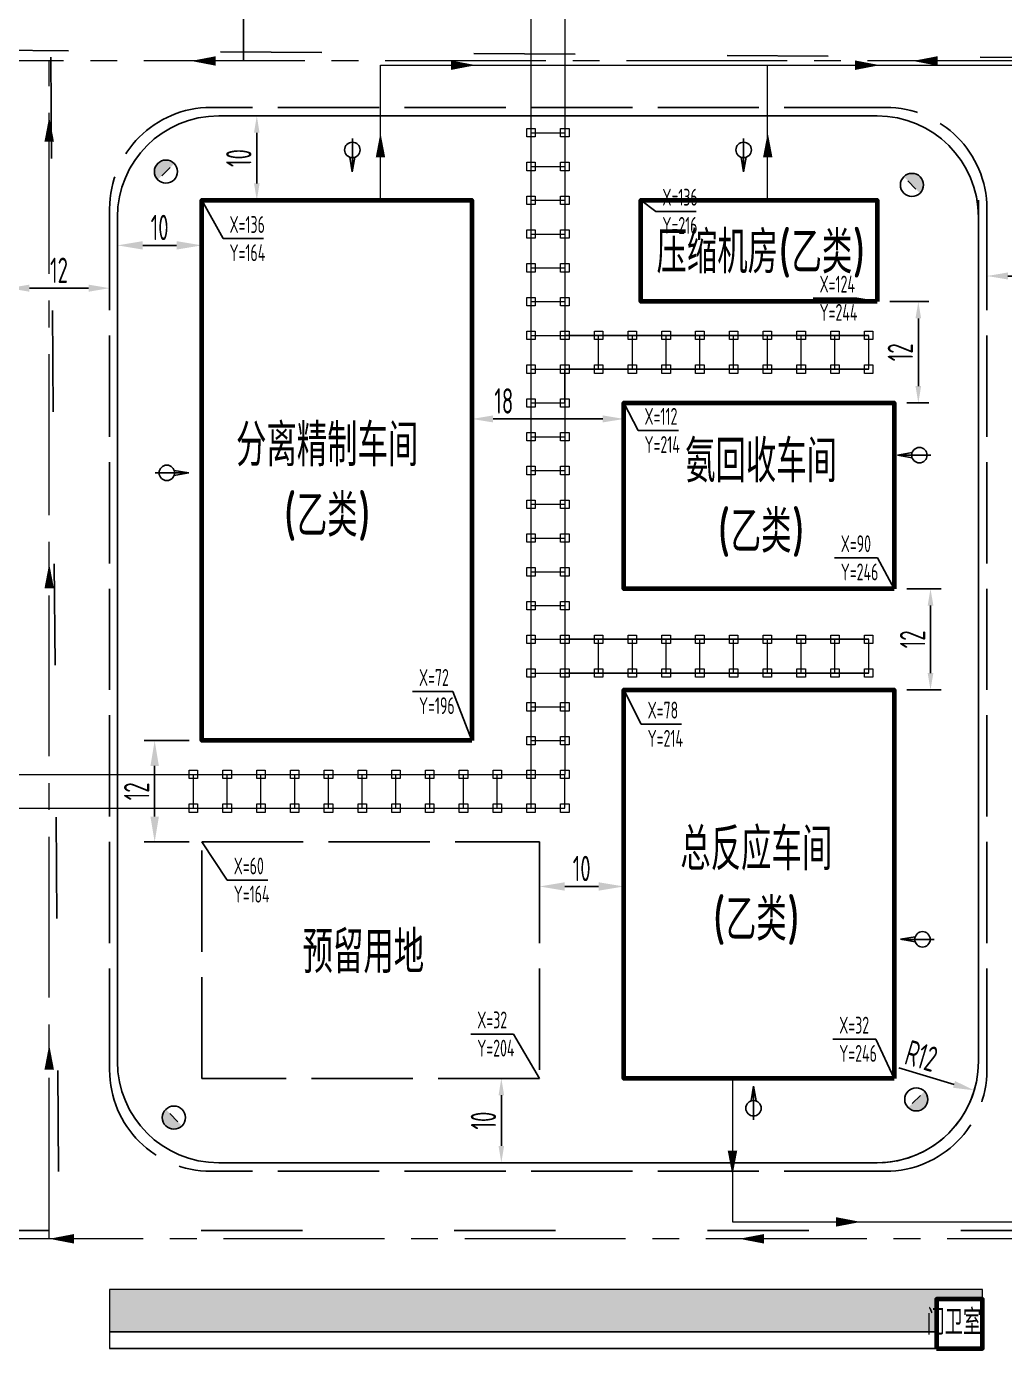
# Model space of a CAD drawing. Header units: millimetres. Extents: x 726 to 1568, y 625 to 1220.
# Drawn here: x 1036.2 to 1152.1, y 855 to 1011.5 of the extents above; entities that cross this region are included whole.
import ezdxf

# ---------------------------------------------------------------- set-up
doc = ezdxf.new("R2010")
doc.units = ezdxf.units.MM
for name, pattern in [('ACAD_ISO02W100', [15, 12, -3]), ('ACAD_ISO03W100', [30, 12, -18]), ('CENTER2', [28.575, 19.05, -3.175, 3.175, -3.175])]:
    doc.linetypes.add(name, pattern=pattern)
for name, color, linetype, lineweight in [('09-文本', 7, 'Continuous', 25), ('2-文本', 7, 'Continuous', 25), ('围墙', 204, 'Continuous', 25), ('图框与标题栏', 7, 'Continuous', 25), ('坐标标注', 7, 'Continuous', 25), ('建筑外围', 7, 'Continuous', 20), ('建筑设施', 134, 'Continuous', 80), ('消防设施', 10, 'Continuous', 25), ('消防路线', 30, 'CENTER2', 20), ('管廊', 213, 'Continuous', 20), ('绿化', 82, 'Continuous', 30), ('路中心线', 40, 'ACAD_ISO03W100', 25), ('车间', 12, 'Continuous', 80), ('逃生路线', 2, 'Continuous', 20), ('道路线', 7, 'ACAD_ISO02W100', 25), ('预留地', 7, 'ACAD_ISO02W100', 25)]:
    doc.layers.add(name, color=color, linetype=linetype, lineweight=lineweight)
doc.layers.add('文字', color=7, linetype='Continuous')
doc.styles.add('1', font='gbenor.shx', dxfattribs={"height": 5, "bigfont": 'gbcbig.shx'})
doc.styles.add('3-gbcbig', font='gbenor.shx', dxfattribs={"width": 0.7, "height": 3, "bigfont": 'gbcbig.shx'})
doc.styles.add('文字说明5', font='gbenor.shx', dxfattribs={"height": 5, "bigfont": 'gbcbig.shx'})
doc.dimstyles.new('gbcbig', dxfattribs={"dimtxt": 3, "dimasz": 2.5, "dimexe": 1.25, "dimexo": 0.625, "dimtad": 1, "dimdec": 0, "dimtxsty": '3-gbcbig', "dimcen": 2.5, "dimclrt": 256, "dimadec": 0, "dimazin": 0, "dimtfac": 1, "dimtdec": 0, "dimtmove": 0, "dimatfit": 3, "dimfxl": 0, "dimarcsym": 0})

# ---------------------------------------------------------------- blocks, each defined once
blk = doc.blocks.new('*D23')
at = {"layer": 'Defpoints', "color": 0, "lineweight": 25, "transparency": 16777216}
for p in [(1161.99, 990.15), (1149.99, 988.49), (1149.99, 981.99)]:
    blk.add_point(p, dxfattribs=at)
at = {"layer": '图框与标题栏', "color": 0, "lineweight": -2, "transparency": 16777216}
for p, q in [((1161.99, 989.53), (1161.99, 980.74)), ((1149.99, 987.86), (1149.99, 980.74)), ((1159.49, 981.99), (1152.49, 981.99))]:
    blk.add_line(p, q, dxfattribs=at)
at = {"layer": '图框与标题栏', "color": 0, "lineweight": 25, "transparency": 16777216}
for points in [[(1152.49, 982.41), (1152.49, 981.58), (1149.99, 981.99)], [(1159.49, 982.41), (1159.49, 981.58), (1161.99, 981.99)]]:
    blk.add_solid(points, dxfattribs=at)
at = {"layer": '图框与标题栏', "transparency": 16777216, "insert": (1155.99, 984.12), "char_height": 3, "attachment_point": 5, "style": '3-gbcbig'}
blk.add_mtext('12', dxfattribs=at)
blk = doc.blocks.new('*D28')
at = {"layer": 'Defpoints', "color": 0, "lineweight": 25, "transparency": 16777216}
for p in [(1046.07, 990.64), (1034.07, 987.04), (1034.07, 980.55)]:
    blk.add_point(p, dxfattribs=at)
at = {"layer": '图框与标题栏', "color": 0, "lineweight": -2, "transparency": 16777216}
for p, q in [((1046.07, 990.01), (1046.07, 979.3)), ((1034.07, 986.42), (1034.07, 979.3)), ((1043.57, 980.55), (1036.57, 980.55))]:
    blk.add_line(p, q, dxfattribs=at)
at = {"layer": '图框与标题栏', "color": 0, "lineweight": 25, "transparency": 16777216}
for points in [[(1036.57, 980.97), (1036.57, 980.13), (1034.07, 980.55)], [(1043.57, 980.97), (1043.57, 980.13), (1046.07, 980.55)]]:
    blk.add_solid(points, dxfattribs=at)
at = {"layer": '图框与标题栏', "transparency": 16777216, "insert": (1040.07, 982.67), "char_height": 3, "attachment_point": 5, "style": '3-gbcbig'}
blk.add_mtext('12', dxfattribs=at)
blk = doc.blocks.new('firemark')
at = {"layer": '消防设施'}
blk.add_hatch(color=256, dxfattribs=at).paths.add_polyline_path([(1443.56, 942.55, 0.199962), (1443.97, 941.57), (1444.93, 942.55), (1445.9, 943.52, 0.666719)])
blk.add_line((1444.45, 942.06), (1445.41, 943.03), dxfattribs=at)
blk.add_circle((1444.93, 942.55), 1.37, dxfattribs=at)
blk = doc.blocks.new('guanlangblock')
at = {"layer": '管廊'}
blk.add_line((1422.99, 948.42), (1422.99, 954.42), dxfattribs=at)
for points in [[(1422.24, 953.67), (1423.74, 953.67), (1423.74, 955.17), (1422.24, 955.17)], [(1422.24, 947.67), (1423.74, 947.67), (1423.74, 949.17), (1422.24, 949.17)]]:
    blk.add_lwpolyline(points, close=True, dxfattribs=at)
blk = doc.blocks.new('shuipao')
at = {"layer": '消防设施'}
for p, q in [((1436.29, 1005.38), (1436.29, 1011.11)), ((1435.85, 1007.76), (1436.3, 1005.14)), ((1436.3, 1005.14), (1436.75, 1007.77))]:
    blk.add_line(p, q, dxfattribs=at)
blk.add_circle((1436.29, 1009.06), 1.37, dxfattribs=at)
blk = doc.blocks.new('arrow')
at = {"layer": '消防路线'}
blk.add_lwpolyline([(1414.48, 875.5, 1.12, 0, 0), (1411.56, 875.5, 0, 0, 0)], format="xyseb", dxfattribs=at)
blk = doc.blocks.new('arrow2')
at = {"layer": '逃生路线'}
blk.add_lwpolyline([(1413.29, 1013.06, 1.12, 0, 0), (1410.36, 1013.06, 0, 0, 0)], format="xyseb", dxfattribs=at)
blk = doc.blocks.new('*D46')
at = {"layer": 'Defpoints', "color": 0, "lineweight": 25, "transparency": 16777216}
for p in [(1136.99, 888.96), (1148.49, 885.54)]:
    blk.add_point(p, dxfattribs=at)
at = {"layer": '图框与标题栏', "color": 0, "lineweight": -2, "transparency": 16777216}
blk.add_line((1139.55, 888.2), (1146.1, 886.25), dxfattribs=at)
blk.add_arc((1136.99, 888.96), 12, 272.9842, 349.3848, dxfattribs=at)
at = {"layer": '图框与标题栏', "color": 0, "lineweight": 25, "transparency": 16777216}
blk.add_solid([(1146.22, 886.65), (1145.98, 885.85), (1148.49, 885.54)], dxfattribs=at)
at = {"layer": '图框与标题栏', "transparency": 16777216, "insert": (1142.23, 889.62), "char_height": 3, "attachment_point": 5, "rotation": 343.4164, "style": '3-gbcbig'}
blk.add_mtext('R12', dxfattribs=at)
blk = doc.blocks.new('*D54')
at = {"layer": 'Defpoints', "color": 0, "lineweight": 25, "transparency": 16777216}
for p in [(1088.99, 965.06), (1088.99, 963.56), (1106.99, 963.56)]:
    blk.add_point(p, dxfattribs=at)
at = {"layer": '图框与标题栏', "color": 0, "lineweight": -2, "transparency": 16777216}
for p, q in [((1088.99, 964.18), (1088.99, 966.31)), ((1106.99, 964.18), (1106.99, 966.31)), ((1104.49, 965.06), (1091.49, 965.06))]:
    blk.add_line(p, q, dxfattribs=at)
at = {"layer": '图框与标题栏', "color": 0, "lineweight": 25, "transparency": 16777216}
for points in [[(1091.49, 965.48), (1091.49, 964.65), (1088.99, 965.06)], [(1104.49, 965.48), (1104.49, 964.65), (1106.99, 965.06)]]:
    blk.add_solid(points, dxfattribs=at)
at = {"layer": '图框与标题栏', "transparency": 16777216, "insert": (1092.76, 967.19), "char_height": 3, "attachment_point": 5, "style": '3-gbcbig'}
blk.add_mtext('18', dxfattribs=at)
blk = doc.blocks.new('*D71')
at = {"layer": 'Defpoints', "color": 0, "lineweight": 25, "transparency": 16777216}
for p in [(1046.99, 986.29), (1046.99, 985.62), (1056.99, 986.29)]:
    blk.add_point(p, dxfattribs=at)
at = {"layer": '图框与标题栏', "color": 0, "lineweight": -2, "transparency": 16777216}
for p, q in [((1046.99, 985.67), (1046.99, 984.37)), ((1053.99, 985.62), (1049.99, 985.62)), ((1056.99, 985.67), (1056.99, 984.37))]:
    blk.add_line(p, q, dxfattribs=at)
at = {"layer": '图框与标题栏', "color": 0, "lineweight": 25, "transparency": 16777216}
for points in [[(1049.99, 986.12), (1049.99, 985.12), (1046.99, 985.62)], [(1053.99, 986.12), (1053.99, 985.12), (1056.99, 985.62)]]:
    blk.add_solid(points, dxfattribs=at)
at = {"layer": '图框与标题栏', "lineweight": 25, "transparency": 16777216, "insert": (1051.99, 987.74), "char_height": 3, "attachment_point": 5, "style": '3-gbcbig', "bg_fill": 3, "box_fill_scale": 1.1, "bg_fill_color": 256, "bg_fill_true_color": 13158600, "bg_fill_transparency": 0}
blk.add_mtext('10', dxfattribs=at)
blk = doc.blocks.new('_None')
blk = doc.blocks.new('*D72')
at = {"layer": '09-文本', "color": 0, "lineweight": -2, "transparency": 16777216}
for p, q in [((1096.99, 908.46), (1096.99, 908.44)), ((1103.99, 909.69), (1099.99, 909.69)), ((1106.99, 908.46), (1106.99, 908.44))]:
    blk.add_line(p, q, dxfattribs=at)
at = {"layer": '09-文本', "color": 0, "lineweight": 25, "transparency": 16777216}
for points in [[(1099.99, 910.19), (1099.99, 909.19), (1096.99, 909.69)], [(1103.99, 910.19), (1103.99, 909.19), (1106.99, 909.69)]]:
    blk.add_solid(points, dxfattribs=at)
at = {"layer": 'Defpoints', "color": 0, "lineweight": 25, "transparency": 16777216}
for p in [(1096.99, 909.96), (1106.99, 909.96), (1096.99, 909.69)]:
    blk.add_point(p, dxfattribs=at)
at = {"layer": '09-文本', "lineweight": 25, "transparency": 16777216, "insert": (1101.99, 911.82), "char_height": 3, "attachment_point": 5, "style": '3-gbcbig', "bg_fill": 3, "box_fill_scale": 1.1, "bg_fill_color": 256, "bg_fill_true_color": 13158600, "bg_fill_transparency": 0}
blk.add_mtext('10', dxfattribs=at)
blk = doc.blocks.new('*D73')
at = {"layer": '09-文本', "color": 0, "lineweight": -2, "transparency": 16777216}
for p, q in [((1055.49, 926.96), (1050.15, 926.96)), ((1051.4, 923.96), (1051.4, 917.96)), ((1055.49, 914.96), (1050.15, 914.96))]:
    blk.add_line(p, q, dxfattribs=at)
at = {"layer": '09-文本', "color": 0, "lineweight": 25, "transparency": 16777216}
for points in [[(1050.9, 923.96), (1051.9, 923.96), (1051.4, 926.96)], [(1050.9, 917.96), (1051.9, 917.96), (1051.4, 914.96)]]:
    blk.add_solid(points, dxfattribs=at)
at = {"layer": 'Defpoints', "color": 0, "lineweight": 25, "transparency": 16777216}
for p in [(1056.99, 926.96), (1051.4, 914.96), (1056.99, 914.96)]:
    blk.add_point(p, dxfattribs=at)
at = {"layer": '09-文本', "lineweight": 25, "transparency": 16777216, "insert": (1049.27, 920.96), "char_height": 3, "attachment_point": 5, "rotation": 90, "style": '3-gbcbig', "bg_fill": 3, "box_fill_scale": 1.1, "bg_fill_color": 256, "bg_fill_true_color": 13158600, "bg_fill_transparency": 0}
blk.add_mtext('12', dxfattribs=at)
blk = doc.blocks.new('*U108')
at = {"color": 0, "lineweight": 25}
blk.add_line((0, 0), (4.78, 0), dxfattribs=at)
at = {"lineweight": 25, "char_height": 2, "style": '3-gbcbig'}
for s, insert, attachment_point in [(' X=136', (0, 0.67), 7), (' Y=164', (0, -0.67), 1)]:
    blk.add_mtext(s, dxfattribs=dict(at, insert=insert, attachment_point=attachment_point))
blk = doc.blocks.new('*U109')
at = {"color": 0, "lineweight": 25}
blk.add_line((0, 0), (-4.76, 0), dxfattribs=at)
at = {"lineweight": 25, "char_height": 2, "style": '3-gbcbig'}
for s, insert, attachment_point in [(' X=72', (-4.76, 0.67), 7), (' Y=196', (-4.76, -0.67), 1)]:
    blk.add_mtext(s, dxfattribs=dict(at, insert=insert, attachment_point=attachment_point))
blk = doc.blocks.new('*U110')
at = {"color": 0, "lineweight": 25}
blk.add_line((0, 0), (4.78, 0), dxfattribs=at)
at = {"lineweight": 25, "char_height": 2, "style": '3-gbcbig'}
for s, insert, attachment_point in [(' X=60', (0, 0.67), 7), (' Y=164', (0, -0.67), 1)]:
    blk.add_mtext(s, dxfattribs=dict(at, insert=insert, attachment_point=attachment_point))
blk = doc.blocks.new('*U111')
at = {"color": 0, "lineweight": 25}
blk.add_line((0, 0), (-5.04, 0), dxfattribs=at)
at = {"lineweight": 25, "char_height": 2, "style": '3-gbcbig'}
for s, insert, attachment_point in [(' X=32', (-5.04, 0.67), 7), (' Y=204', (-5.04, -0.67), 1)]:
    blk.add_mtext(s, dxfattribs=dict(at, insert=insert, attachment_point=attachment_point))
blk = doc.blocks.new('*U130')
at = {"color": 0, "lineweight": 25}
blk.add_line((0, 0), (4.75, 0), dxfattribs=at)
at = {"lineweight": 25, "char_height": 2, "style": '3-gbcbig'}
for s, insert, attachment_point in [(' X=136', (0, 0.67), 7), (' Y=216', (0, -0.67), 1)]:
    blk.add_mtext(s, dxfattribs=dict(at, insert=insert, attachment_point=attachment_point))
blk = doc.blocks.new('*U131')
at = {"color": 0, "lineweight": 25}
blk.add_line((0, 0), (-5.16, 0), dxfattribs=at)
at = {"lineweight": 25, "char_height": 2, "style": '3-gbcbig'}
for s, insert, attachment_point in [(' X=124', (-5.16, 0.67), 7), (' Y=244', (-5.16, -0.67), 1)]:
    blk.add_mtext(s, dxfattribs=dict(at, insert=insert, attachment_point=attachment_point))
blk = doc.blocks.new('*U132')
at = {"color": 0, "lineweight": 25}
blk.add_line((0, 0), (4.79, 0), dxfattribs=at)
at = {"lineweight": 25, "char_height": 2, "style": '3-gbcbig'}
for s, insert, attachment_point in [(' X=112', (0, 0.67), 7), (' Y=214', (0, -0.67), 1)]:
    blk.add_mtext(s, dxfattribs=dict(at, insert=insert, attachment_point=attachment_point))
blk = doc.blocks.new('*U133')
at = {"color": 0, "lineweight": 25}
blk.add_line((0, 0), (-5.1, 0), dxfattribs=at)
at = {"lineweight": 25, "char_height": 2, "style": '3-gbcbig'}
for s, insert, attachment_point in [(' X=90', (-5.1, 0.67), 7), (' Y=246', (-5.1, -0.67), 1)]:
    blk.add_mtext(s, dxfattribs=dict(at, insert=insert, attachment_point=attachment_point))
blk = doc.blocks.new('*U134')
at = {"color": 0, "lineweight": 25}
blk.add_line((0, 0), (4.79, 0), dxfattribs=at)
at = {"lineweight": 25, "char_height": 2, "style": '3-gbcbig'}
for s, insert, attachment_point in [(' X=78', (0, 0.67), 7), (' Y=214', (0, -0.67), 1)]:
    blk.add_mtext(s, dxfattribs=dict(at, insert=insert, attachment_point=attachment_point))
blk = doc.blocks.new('*U135')
at = {"color": 0, "lineweight": 25}
blk.add_line((0, 0), (-5.1, 0), dxfattribs=at)
at = {"lineweight": 25, "char_height": 2, "style": '3-gbcbig'}
for s, insert, attachment_point in [(' X=32', (-5.1, 0.67), 7), (' Y=246', (-5.1, -0.67), 1)]:
    blk.add_mtext(s, dxfattribs=dict(at, insert=insert, attachment_point=attachment_point))
blk = doc.blocks.new('*D332')
at = {"layer": '2-文本', "color": 0, "lineweight": -2, "transparency": 16777216}
for p, q in [((1138.49, 978.96), (1143.12, 978.96)), ((1141.87, 976.96), (1141.87, 968.96)), ((1140.49, 966.96), (1143.12, 966.96))]:
    blk.add_line(p, q, dxfattribs=at)
at = {"layer": '2-文本', "color": 0, "lineweight": 25, "transparency": 16777216}
for points in [[(1141.53, 976.96), (1142.2, 976.96), (1141.87, 978.96)], [(1141.53, 968.96), (1142.2, 968.96), (1141.87, 966.96)]]:
    blk.add_solid(points, dxfattribs=at)
at = {"layer": 'Defpoints', "color": 0, "lineweight": 25, "transparency": 16777216}
for p in [(1136.99, 978.96), (1138.99, 966.96), (1141.87, 966.96)]:
    blk.add_point(p, dxfattribs=at)
at = {"layer": '2-文本', "lineweight": 25, "transparency": 16777216, "insert": (1139.74, 972.96), "char_height": 3, "attachment_point": 5, "rotation": 90, "style": '3-gbcbig', "bg_fill": 3, "box_fill_scale": 1.1, "bg_fill_color": 256, "bg_fill_true_color": 13158600, "bg_fill_transparency": 0}
blk.add_mtext('12', dxfattribs=at)
blk = doc.blocks.new('*D333')
at = {"layer": '2-文本', "color": 0, "lineweight": -2, "transparency": 16777216}
for p, q in [((1140.49, 944.96), (1144.56, 944.96)), ((1143.31, 942.96), (1143.31, 934.96)), ((1140.49, 932.96), (1144.56, 932.96))]:
    blk.add_line(p, q, dxfattribs=at)
at = {"layer": '2-文本', "color": 0, "lineweight": 25, "transparency": 16777216}
for points in [[(1142.98, 942.96), (1143.65, 942.96), (1143.31, 944.96)], [(1142.98, 934.96), (1143.65, 934.96), (1143.31, 932.96)]]:
    blk.add_solid(points, dxfattribs=at)
at = {"layer": 'Defpoints', "color": 0, "lineweight": 25, "transparency": 16777216}
for p in [(1138.99, 944.96), (1138.99, 932.96), (1143.31, 932.96)]:
    blk.add_point(p, dxfattribs=at)
at = {"layer": '2-文本', "lineweight": 25, "transparency": 16777216, "insert": (1141.19, 938.96), "char_height": 3, "attachment_point": 5, "rotation": 90, "style": '3-gbcbig', "bg_fill": 3, "box_fill_scale": 1.1, "bg_fill_color": 256, "bg_fill_true_color": 13158600, "bg_fill_transparency": 0}
blk.add_mtext('12', dxfattribs=at)
blk = doc.blocks.new('*D334')
at = {"layer": '2-文本', "color": 0, "lineweight": -2, "transparency": 16777216}
for p, q in [((1092.74, 886.96), (1093.72, 886.96)), ((1092.47, 884.96), (1092.47, 878.96)), ((1092.74, 876.96), (1093.72, 876.96))]:
    blk.add_line(p, q, dxfattribs=at)
at = {"layer": '2-文本', "color": 0, "lineweight": 25, "transparency": 16777216}
for points in [[(1092.14, 884.96), (1092.8, 884.96), (1092.47, 886.96)], [(1092.14, 878.96), (1092.8, 878.96), (1092.47, 876.96)]]:
    blk.add_solid(points, dxfattribs=at)
at = {"layer": 'Defpoints', "color": 0, "lineweight": 25, "transparency": 16777216}
for p in [(1091.24, 886.96), (1091.24, 876.96), (1092.47, 876.96)]:
    blk.add_point(p, dxfattribs=at)
at = {"layer": '2-文本', "lineweight": 25, "transparency": 16777216, "insert": (1090.35, 881.96), "char_height": 3, "attachment_point": 5, "rotation": 90, "style": '3-gbcbig', "bg_fill": 3, "box_fill_scale": 1.1, "bg_fill_color": 256, "bg_fill_true_color": 13158600, "bg_fill_transparency": 0}
blk.add_mtext('10', dxfattribs=at)
blk = doc.blocks.new('*D335')
at = {"layer": '2-文本', "color": 0, "lineweight": -2, "transparency": 16777216}
for p, q in [((1062.6, 1000.96), (1064.75, 1000.96)), ((1063.5, 998.96), (1063.5, 992.96)), ((1062.6, 990.96), (1064.75, 990.96))]:
    blk.add_line(p, q, dxfattribs=at)
at = {"layer": '2-文本', "color": 0, "lineweight": 25, "transparency": 16777216}
for points in [[(1063.17, 998.96), (1063.83, 998.96), (1063.5, 1000.96)], [(1063.17, 992.96), (1063.83, 992.96), (1063.5, 990.96)]]:
    blk.add_solid(points, dxfattribs=at)
at = {"layer": 'Defpoints', "color": 0, "lineweight": 25, "transparency": 16777216}
for p in [(1061.1, 1000.96), (1061.1, 990.96), (1063.5, 990.96)]:
    blk.add_point(p, dxfattribs=at)
at = {"layer": '2-文本', "lineweight": 25, "transparency": 16777216, "insert": (1061.37, 995.96), "char_height": 3, "attachment_point": 5, "rotation": 90, "style": '3-gbcbig', "bg_fill": 3, "box_fill_scale": 1.1, "bg_fill_color": 256, "bg_fill_true_color": 13158600, "bg_fill_transparency": 0}
blk.add_mtext('10', dxfattribs=at)

msp = doc.modelspace()

# ---------------------------------------------------------------- hatches: boundary and pattern name
at = {"layer": '消防设施'}
msp.add_hatch(color=256, dxfattribs=at).paths.add_polyline_path([(1143, 884.47, 0.199962), (1142.6, 885.44), (1141.63, 884.47), (1140.67, 883.49, 0.666719)])
at = {"layer": '绿化'}
h = msp.add_hatch(dxfattribs=at)
h.set_pattern_fill('GRASS', color=256, scale=0.15)
h.set_pattern_definition([(90, (-57.9417, 17.8416), (-2.694077, 2.694077), [0.714375, -4.673779]), (45, (-57.9417, 17.8416), (-2.694077, 2.694077), [0.714375, -3.095625]), (135, (-57.9417, 17.8416), (-2.694077, -2.694077), [0.714375, -3.095625])])
h.paths.add_polyline_path([(1292.91, 1109.96), (1161.91, 1109.96), (1161.91, 1104.96), (1287.91, 1104.96), (1287.91, 1013.96), (1289.52, 1013.96), (1289.52, 1018.96), (1292.91, 1018.96)])
h.paths.add_polyline_path([(1287.91, 861.96), (1161.47, 861.96), (1161.47, 856.96), (1292.91, 856.96), (1292.91, 1001.96), (1287.91, 1001.96)])
h.paths.add_polyline_path([(1149.91, 1104.96), (1149.91, 1106.96), (1144.52, 1106.96), (1144.52, 1109.96), (894.9, 1109.96), (894.9, 1019.19), (898.34, 1019.19), (898.34, 1013.36), (899.9, 1013.36), (899.9, 1104.96)])
h.paths.add_polyline_path([(899.9, 1002.45), (894.9, 1002.45), (894.9, 856.96), (1028.64, 856.96), (1028.64, 860.8), (1034.08, 860.8), (1034.08, 861.96), (899.9, 861.96)])
h.paths.add_polyline_path([(1046.07, 861.96), (1046.07, 856.96), (1144.03, 856.96), (1144.03, 860.8), (1149.47, 860.8), (1149.47, 861.96)])
h.paths.add_polyline_path([(1287.42, 1014.09), (1294.87, 1014.09), (1294.87, 1018.54), (1287.42, 1018.54)], flags=9)
h.paths.add_polyline_path([(1141.95, 1107.22), (1149.4, 1107.22), (1149.4, 1111.67), (1141.95, 1111.67)], flags=9)
h.paths.add_polyline_path([(1026.69, 855.68), (1034.15, 855.68), (1034.15, 860.13), (1026.69, 860.13)], flags=9)
h.paths.add_polyline_path([(1142.09, 855.68), (1149.54, 855.68), (1149.54, 860.13), (1142.09, 860.13)], flags=9)

# ---------------------------------------------------------------- linework, layer by layer
at = {"layer": '围墙'}
for p, q in [((1144.03, 856.96), (1046.07, 856.96)), ((1149.47, 854.96), (1046.07, 854.96))]:
    msp.add_line(p, q, dxfattribs=at)
at = {"layer": '图框与标题栏'}
for p, q in [((1136.99, 1000.96), (1058.99, 1000.96)), ((1148.99, 990.96), (1148.99, 977.46)), ((1046.99, 988.96), (1046.99, 988.46)), ((1046.99, 988.96), (1046.99, 893.12)), ((1148.99, 988.96), (1148.99, 985.21)), ((1148.99, 977.46), (1148.99, 888.96)), ((1046.99, 893.12), (1046.99, 888.96)), ((1148.99, 892.8), (1148.99, 891.96)), ((1136.99, 876.96), (1058.99, 876.96))]:
    msp.add_line(p, q, dxfattribs=at)
for centre, start, end in [((1058.99, 988.96), 90, 180), ((1136.99, 988.96), 0, 90), ((1058.99, 888.96), 180, 270), ((1136.99, 888.96), 270, 0)]:
    msp.add_arc(centre, 12, start, end, dxfattribs=at)
at = {"layer": '建筑外围'}
for p, q in [((1046.07, 861.96), (1046.07, 854.96)), ((1149.47, 861.96), (1046.07, 861.96)), ((1149.47, 855.15), (1149.47, 861.96))]:
    msp.add_line(p, q, dxfattribs=at)
at = {"layer": '建筑设施'}
for points in [[(1136.99, 978.96), (1108.99, 978.96), (1108.99, 990.96), (1136.99, 990.96)], [(1144.03, 854.96), (1149.47, 854.96), (1149.47, 860.8), (1144.03, 860.8)]]:
    msp.add_lwpolyline(points, close=True, dxfattribs=at)
at = {"layer": '消防设施'}
msp.add_line((1142.12, 884.95), (1141.15, 883.98), dxfattribs=at)
msp.add_circle((1141.63, 884.47), 1.37, dxfattribs=at)
at = {"layer": '消防路线'}
for p, q in [((1154.91, 1007.46), (918.44, 1007.46)), ((1038.91, 867.96), (905.91, 867.96))]:
    msp.add_line(p, q, dxfattribs=at)
msp.add_lwpolyline([(1192.91, 886.96), (1192.91, 867.96), (1038.91, 867.96), (1038.91, 1007.46)], dxfattribs=at)
at = {"layer": '管廊'}
for p, q in [((1095.99, 922.96), (1095.99, 1017.96)), ((1099.99, 1017.96), (1099.99, 922.96)), ((1012.99, 922.96), (1099.99, 922.96)), ((1012.99, 918.96), (1099.99, 918.96))]:
    msp.add_line(p, q, dxfattribs=at)
at = {"layer": '管廊', "lineweight": 25}
for p, q in [((1099.99, 974.96), (1135.99, 974.96)), ((1135.99, 970.96), (1099.99, 970.96)), ((1099.99, 938.96), (1135.99, 938.96)), ((1135.99, 934.96), (1099.99, 934.96))]:
    msp.add_line(p, q, dxfattribs=at)
at = {"layer": '路中心线'}
for p, q in [((1061.91, 1007.57), (1061.91, 1097.96)), ((1281.2, 1006.98), (885.89, 1009.76)), ((1039.09, 1007.91), (1040.07, 868.96)), ((906.9, 868.96), (1280.91, 868.96))]:
    msp.add_line(p, q, dxfattribs=at)
at = {"layer": '车间'}
for points in [[(1088.99, 926.96), (1056.99, 926.96), (1056.99, 990.96), (1088.99, 990.96)], [(1138.99, 944.96), (1106.99, 944.96), (1106.99, 966.96), (1138.99, 966.96)], [(1138.99, 886.96), (1106.99, 886.96), (1106.99, 932.96), (1138.99, 932.96)]]:
    msp.add_lwpolyline(points, close=True, dxfattribs=at)
at = {"layer": '逃生路线'}
for p, q in [((1078.15, 990.96), (1078.15, 1006.96)), ((1078.15, 1006.96), (1296.03, 1006.96)), ((1124.02, 990.96), (1124.02, 1006.96)), ((1119.85, 886.96), (1119.85, 869.96)), ((1119.85, 869.96), (1155.91, 869.96))]:
    msp.add_line(p, q, dxfattribs=at)
at = {"layer": '道路线'}
for p, q in [((1137.99, 1001.96), (1058.07, 1001.96)), ((1149.99, 887.96), (1149.99, 991.96)), ((1046.07, 989.96), (1046.07, 887.96)), ((1137.99, 875.96), (1058.07, 875.96))]:
    msp.add_line(p, q, dxfattribs=at)
for centre, start, end in [((1058.07, 989.96), 90, 180), ((1137.99, 989.96), 0, 90), ((1058.07, 887.96), 180, 270), ((1137.99, 887.96), 270, 0)]:
    msp.add_arc(centre, 12, start, end, dxfattribs=at)
at = {"layer": '预留地'}
for p, q in [((1056.99, 914.96), (1096.99, 914.96)), ((1056.99, 886.96), (1056.99, 914.96)), ((1096.99, 914.96), (1096.99, 886.96)), ((1096.99, 886.96), (1056.99, 886.96))]:
    msp.add_line(p, q, dxfattribs=at)

# ---------------------------------------------------------------- block references
at = {"layer": '坐标标注', "lineweight": 25}
for name, p in [('*U130', (1110.79, 989.65)), ('*U108', (1059.51, 986.42)), ('*U131', (1134.57, 979.36)), ('*U132', (1108.67, 963.7)), ('*U133', (1137.02, 948.61)), ('*U109', (1086.72, 932.77)), ('*U134', (1109.04, 928.9)), ('*U110', (1060.01, 910.45)), ('*U111', (1093.9, 892.21)), ('*U135', (1136.84, 891.59))]:
    msp.add_blockref(name, p, dxfattribs=at)
at = {"layer": '建筑外围', "xscale": -0.6666666666666666, "yscale": 0.6666666666666666, "zscale": 0.6666666666666666, "rotation": 270}
for p in [(463.71, 50.3), (463.71, 46.3), (463.71, 42.3), (463.71, 38.3), (463.71, 34.3), (463.71, 30.3), (463.71, 26.3), (463.71, 22.3), (463.71, 18.3), (463.71, 14.3), (463.71, 10.3), (463.71, 6.3), (463.71, 2.3), (463.71, -1.7), (463.71, -5.7), (463.71, -9.7), (463.71, -13.7), (463.71, -17.7), (463.71, -21.7), (463.71, -25.7)]:
    msp.add_blockref('guanlangblock', p, dxfattribs=at)
at = {"layer": '建筑外围', "xscale": -1}
for p, rotation in [((1995.29, 2439.28), 90), ((-391.25, 1824.86), 180)]:
    msp.add_blockref('firemark', p, dxfattribs=dict(at, rotation=rotation))
msp.add_blockref('firemark', (2586.04, 50.23), dxfattribs=at)
at = {"layer": '建筑外围', "xscale": -0.6666666666666666, "yscale": 0.6666666666666666, "zscale": 0.6666666666666666}
for p in [(2052.65, 338.68), (2056.65, 338.68), (2060.65, 338.68), (2064.65, 338.68), (2068.65, 338.68), (2072.65, 338.68), (2076.65, 338.68), (2080.65, 338.68), (2084.65, 338.68), (2048.65, 334.68), (2052.65, 302.68), (2056.65, 302.68), (2060.65, 302.68), (2064.65, 302.68), (2068.65, 302.68), (2072.65, 302.68), (2076.65, 302.68), (2080.65, 302.68), (2084.65, 302.68), (2004.65, 286.68), (2008.65, 286.68), (2012.65, 286.68), (2012.65, 286.68), (2016.65, 286.68), (2016.65, 286.68), (2020.65, 286.68), (2020.65, 286.68), (2024.65, 286.68), (2024.65, 286.68), (2028.65, 286.68), (2028.65, 286.68), (2032.65, 286.68), (2032.65, 286.68), (2036.65, 286.68), (2036.65, 286.68), (2040.65, 286.68), (2040.65, 286.68), (2044.65, 286.68), (2044.65, 286.68), (2048.65, 286.68), (2048.65, 286.68)]:
    msp.add_blockref('guanlangblock', p, dxfattribs=at)
at = {"layer": '消防路线', "xscale": -1}
for p, rotation in [((-355.84, 1882.96), 180), ((-270.34, 1882.96), 180), ((1914.41, 2412.4), 90), ((1914.41, 2359.48), 90), ((1914.41, 2302.49), 90), ((-372.65, 1743.46), 180), ((-290.91, 1743.46), 180)]:
    msp.add_blockref('arrow', p, dxfattribs=dict(at, rotation=rotation))
at = {"layer": '管廊', "xscale": -0.6666666666666666, "yscale": 0.6666666666666666, "zscale": 0.6666666666666666}
for p in [(2032.35, 324.22), (2078.7, 324.22)]:
    msp.add_blockref('shuipao', p, dxfattribs=at)
for p, rotation in [((469.29, 3.24), 270), ((1725.55, 1916.2), 90), ((469.66, -54.1), 270), ((164.82, 1556.13), 180)]:
    msp.add_blockref('shuipao', p, dxfattribs=dict(at, rotation=rotation))
at = {"layer": '逃生路线', "xscale": -1}
for p in [(2499.8, -6.1), (2547.67, -6.1), (2545.41, -143.1)]:
    msp.add_blockref('arrow2', p, dxfattribs=at)
for p, rotation in [((2091.21, 2409.32), 90), ((2137.09, 2409.32), 90), ((106.79, -534.9), 270)]:
    msp.add_blockref('arrow2', p, dxfattribs=dict(at, rotation=rotation))

# ---------------------------------------------------------------- texts
at = {"layer": '文字', "char_height": 5, "attachment_point": 5, "style": '文字说明5'}
for s, insert in [('压缩机房(乙类)', (1123.24, 984.55)), ('分离精制车间\\P(乙类)', (1071.84, 957.54)), ('氨回收车间\\P(乙类)', (1123.24, 955.64)), ('总反应车间\\P(乙类)', (1122.67, 909.69)), ('预留用地', (1076.13, 901.9))]:
    msp.add_mtext_dynamic_manual_height_columns(s, width=38.7012, gutter_width=25, heights=[25.86], dxfattribs=dict(at, insert=insert))
at = {"layer": '文字', "insert": (1142.84, 859.6), "char_height": 3, "width": 6.2805, "attachment_point": 1, "style": '1'}
msp.add_mtext('{\\Fgbenor,gbcbig|c134;门卫室}', dxfattribs=at)

# ---------------------------------------------------------------- dimensions: what is measured, and where the dimension line sits
at = {"layer": '图框与标题栏'}
for base, p1, p2, picture, middle in [((1034.07, 980.55), (1046.07, 990.64), (1034.07, 987.04), '*D28', (1040.07, 982.67)), ((1149.99, 981.99), (1161.99, 990.15), (1149.99, 988.49), '*D23', (1155.99, 984.12))]:
    dim = msp.add_linear_dim(base=base, p1=p1, p2=p2, angle=180, dimstyle='gbcbig', dxfattribs=at)
    dim.commit()
    dim.dimension.update_dxf_attribs({"geometry": picture, "text_midpoint": middle})
dim = msp.add_linear_dim(base=(1088.99, 965.06), p1=(1106.99, 963.56), p2=(1088.99, 963.56), angle=180, dimstyle='gbcbig', dxfattribs=at)
dim.commit()
dim.dimension.update_dxf_attribs({"geometry": '*D54', "text_midpoint": (1092.76, 965.06), "dimtype": 160})
dim = msp.add_radius_dim(center=(1136.99, 888.96), mpoint=(1148.49, 885.54), dimstyle='gbcbig', dxfattribs=at)
dim.commit()
dim.dimension.update_dxf_attribs({"geometry": '*D46', "text_midpoint": (1141.63, 887.58), "dimtype": 164})

# ---------------------------------------------------------------- leaders
at = {"layer": '坐标标注', "lineweight": 25}
for points in [[(1108.99, 990.96), (1110.79, 989.65)], [(1136.99, 978.96), (1134.57, 979.36)], [(1106.99, 966.96), (1108.67, 963.7)], [(1138.99, 944.96), (1137.02, 948.61)], [(1088.99, 926.96), (1086.72, 932.77)], [(1106.99, 932.96), (1109.04, 928.9)], [(1096.99, 886.96), (1093.9, 892.21)], [(1138.99, 886.96), (1136.84, 891.59)]]:
    msp.add_leader(points, dimstyle='gbcbig', override={"dimasz": 2, "dimexo": 1.5, "dimldrblk": 'None', "dimtfill": 1, "dimarcsym": 1}, dxfattribs=at)

# ---------------------------------------------------------------- next in the draw order: dimensions: what is measured, and where the dimension line sits
at = {"layer": '09-文本', "lineweight": 25}
dim = msp.add_linear_dim(base=(1051.4, 914.96), p1=(1056.99, 926.96), p2=(1056.99, 914.96), angle=90, dimstyle='gbcbig', override={"dimasz": 3, "dimexo": 1.5, "dimldrblk": 'None', "dimtfill": 1, "dimarcsym": 1}, dxfattribs=at)
dim.commit()
dim.dimension.update_dxf_attribs({"geometry": '*D73', "text_midpoint": (1051.4, 920.96), "dimtype": 160})
dim = msp.add_linear_dim(base=(1096.99, 909.69), p1=(1106.99, 909.96), p2=(1096.99, 909.96), angle=180, dimstyle='gbcbig', override={"dimasz": 3, "dimexo": 1.5, "dimldrblk": 'None', "dimtfill": 1, "dimarcsym": 1}, dxfattribs=at)
dim.commit()
dim.dimension.update_dxf_attribs({"geometry": '*D72', "text_midpoint": (1101.99, 911.82)})
at = {"layer": '2-文本', "lineweight": 25}
for base, p1, p2, picture, middle in [((1141.87, 966.96), (1136.99, 978.96), (1138.99, 966.96), '*D332', (1139.74, 972.96)), ((1143.31, 932.96), (1138.99, 944.96), (1138.99, 932.96), '*D333', (1141.19, 938.96)), ((1092.47, 876.96), (1091.24, 886.96), (1091.24, 876.96), '*D334', (1090.35, 881.96))]:
    dim = msp.add_linear_dim(base=base, p1=p1, p2=p2, angle=90, dimstyle='gbcbig', override={"dimasz": 2, "dimexo": 1.5, "dimzin": 0, "dimldrblk": 'None', "dimtfill": 1, "dimarcsym": 1}, dxfattribs=at)
    dim.commit()
    dim.dimension.update_dxf_attribs({"geometry": picture, "text_midpoint": middle})
at = {"layer": '图框与标题栏', "lineweight": 25}
dim = msp.add_linear_dim(base=(1046.99, 985.62), p1=(1056.99, 986.29), p2=(1046.99, 986.29), angle=180, dimstyle='gbcbig', override={"dimasz": 3, "dimldrblk": 'None', "dimtfill": 1, "dimarcsym": 1}, dxfattribs=at)
dim.commit()
dim.dimension.update_dxf_attribs({"geometry": '*D71', "text_midpoint": (1051.99, 987.74)})

# ---------------------------------------------------------------- next in the draw order: leaders
at = {"layer": '坐标标注', "lineweight": 25}
for points in [[(1056.99, 990.96), (1059.51, 986.42)], [(1056.99, 914.96), (1060.01, 910.45)]]:
    msp.add_leader(points, dimstyle='gbcbig', override={"dimasz": 2, "dimexo": 1.5, "dimldrblk": 'None', "dimtfill": 1, "dimarcsym": 1}, dxfattribs=at)

# ---------------------------------------------------------------- next in the draw order: dimensions: what is measured, and where the dimension line sits
at = {"layer": '2-文本', "lineweight": 25}
dim = msp.add_linear_dim(base=(1063.5, 990.96), p1=(1061.1, 1000.96), p2=(1061.1, 990.96), angle=90, dimstyle='gbcbig', override={"dimasz": 2, "dimexo": 1.5, "dimzin": 0, "dimldrblk": 'None', "dimtfill": 1, "dimarcsym": 1}, dxfattribs=at)
dim.commit()
dim.dimension.update_dxf_attribs({"geometry": '*D335', "text_midpoint": (1061.37, 995.96)})

doc.saveas('drawing.dxf')
